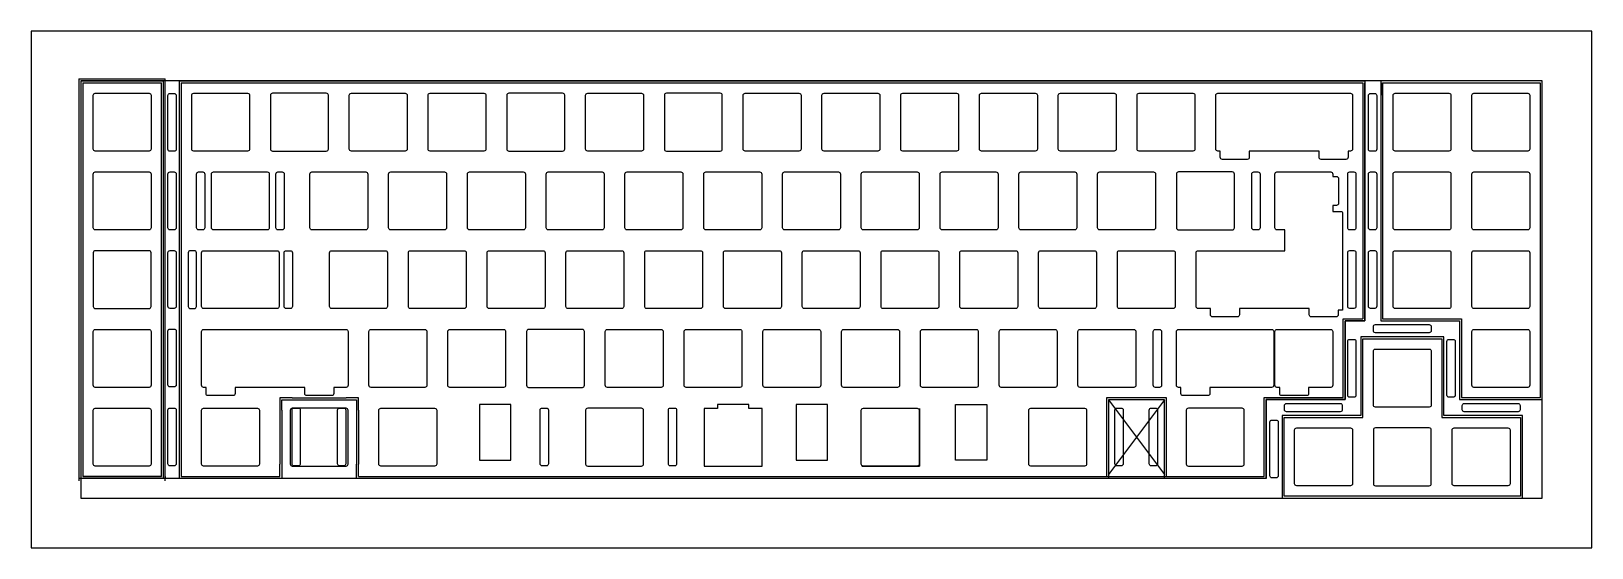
# Model space of a CAD drawing. Header units: millimetres. Extents: x -12 to 365, y -112 to 12.
import ezdxf

# ---------------------------------------------------------------- set-up
doc = ezdxf.new("R2010")
doc.units = ezdxf.units.MM
doc.layers.get('0').update_dxf_attribs({"linetype": 'CONTINUOUS'})

msp = doc.modelspace()

# ---------------------------------------------------------------- linework, layer by layer
for p, q in [((-0.95, 0.95), (19.95, 0.95)), ((-0.95, 0.95), (-0.95, -96.25791)), ((-0.475, 0.475), (19.475, 0.475)), ((-0.475, 0.475), (-0.475, -95.725)), ((0, 0), (19, 0)), ((0, 0), (0, -95.25)), ((19.05064, 0), (19, 0)), ((19.04904, -3.025), (19.05064, 0)), ((19.05, -95.25), (19.05, 0)), ((19.475, -95.725), (19.475, 0.475)), ((19.95, -96.25791), (19.95, 0.95)), ((23.3375, 0.475), (23.3375, -95.725)), ((23.3375, 0.475), (310, 0.475)), ((23.8125, 0), (23.8125, -95.25)), ((23.8125, 0), (309.525, 0)), ((309.525, 0), (309.525, -57.1125)), ((310, 0.475), (310, -57.1125)), ((310, -57.5875), (310, 0)), ((313.85, 0), (313.85, -57.1125)), ((314.325, 0), (352.425, 0)), ((314.325, -3.025), (314.325, 0)), ((314.325, 0), (314.325, -57.1125)), ((352.425, 0), (352.425, -76.1625)), ((19, -3.025), (19.05, -3.025)), ((310, -0.475), (310, -57.5875)), ((304.763, -76.1625), (304.763, -57.1125)), ((304.763, -57.1125), (309.525, -57.1125)), ((314.325, -57.1125), (333.413, -57.1125)), ((333.413, -57.1125), (333.413, -76.1625)), ((50.65, -76.2), (47.625, -76.2)), ((47.625, -76.2), (47.625, -79.225)), ((47.625, -79.225), (47.625, -92.225)), ((48.15, -79.225), (48.15, -76.725)), ((48.15, -76.725), (50.65, -76.725)), ((48.15, -79.225), (48.15, -92.225)), ((50.65, -76.2), (63.65, -76.2)), ((50.65, -76.725), (63.65, -76.725)), ((66.675, -76.2), (63.65, -76.2)), ((63.65, -76.725), (66.15, -76.725)), ((66.15, -76.725), (66.15, -79.225)), ((66.15, -79.225), (66.15, -92.225)), ((66.675, -79.225), (66.675, -76.2)), ((66.675, -79.225), (66.675, -92.225)), ((202.357, -78.778), (202.357, -92.77748)), ((247.51875, -76.2), (247.51875, -95.25)), ((262.06875, -76.2), (247.51875, -76.2)), ((248.04375, -76.725), (248.04375, -95.725)), ((261.54375, -76.725), (248.04375, -76.725)), ((261.54375, -76.725), (248.04375, -94.725)), ((248.04375, -76.725), (261.54375, -94.725)), ((261.54375, -95.725), (261.54375, -76.725)), ((262.06875, -95.25), (262.06875, -76.2)), ((285.713, -76.1625), (304.763, -76.1625)), ((285.713, -95.25), (285.713, -76.1625)), ((333.413, -76.1625), (352.463, -76.1625)), ((19, -92.225), (19.00161, -92.225)), ((47.625, -95.25), (47.625, -92.225)), ((48.15, -92.225), (48.15, -95.725)), ((66.15, -95.725), (66.15, -92.225)), ((66.675, -95.25), (66.675, -92.225)), ((188.357, -92.77748), (202.357, -92.77748)), ((286.188, -95.725), (-0.95, -95.725)), ((0, -95.25), (19.05, -95.25)), ((0, -95.25), (19, -95.25)), ((19, -95.25), (0, -95.25)), ((19.95, -95.25), (19.95, -95.725)), ((23.8125, -95.25), (47.625, -95.25)), ((66.675, -95.25), (248.04375, -95.25)), ((248.04375, -95.25), (262.06875, -95.25)), ((262.06875, -95.25), (285.713, -95.25))]:
    msp.add_line(p, q)
for points in [[(364.9, 12.475), (-12.475, 12.475), (-12.475, -112.4875), (364.9, -112.4875)], [(352.9, -100.4875), (352.9, 0.475), (-0.475, 0.475), (-0.475, -100.4875)], [(352.9, 0.475), (313.85, 0.475), (313.85, -57.5875), (332.938, -57.5875), (332.938, -76.6375), (352.9, -76.6375)], [(310, -57.5875), (305.238, -57.5875), (305.238, -76.6375), (286.188, -76.6375), (286.188, -95.725), (286.188, -76.6375), (305.238, -76.6375), (305.238, -57.5875)], [(309.088, -61.4375), (309.088, -80.4875), (290.038, -80.4875), (290.038, -100.4875), (348.138, -100.4875), (348.138, -80.4875), (329.088, -80.4875), (329.088, -61.4375)], [(347.663, -100.0125), (290.513, -100.0125), (290.513, -80.9625), (309.563, -80.9625), (309.563, -61.9125), (328.613, -61.9125), (328.613, -80.9625), (347.663, -80.9625)], [(103.483, -91.3072), (103.483, -77.80788), (95.908, -77.80788), (95.908, -91.3072)], [(153.508, -77.80788), (153.508, -78.778), (150.257, -78.778), (150.257, -92.77748), (164.257, -92.77748), (164.257, -78.778), (161.083, -78.778), (161.083, -77.80788)], [(180.083, -91.3072), (180.083, -77.80788), (172.508, -77.80788), (172.508, -91.3072)], [(211.032, -91.3072), (211.032, -77.80788), (218.607, -77.80788), (218.607, -91.3072)]]:
    msp.add_lwpolyline(points, close=True)
for points in [[(16.025, -2.525, -0.414213562), (16.525, -3.025), (16.525, -16.025, -0.414213562), (16.025, -16.525), (3.025, -16.525, -0.414213562), (2.525, -16.025), (2.525, -3.025, -0.414213562), (3.025, -2.525)], [(22.6, -16.075, -0.414213562), (22.1, -16.575), (21.1, -16.575, -0.414213562), (20.6, -16.075), (20.6, -3.075, -0.414213562), (21.1, -2.575), (22.1, -2.575, -0.414213562), (22.6, -3.075)], [(26.8375, -16.525, -0.414213562), (26.3375, -16.025), (26.3375, -3.025, -0.414213562), (26.8375, -2.525), (39.8375, -2.525, -0.414213562), (40.3375, -3.025), (40.3375, -16.025, -0.414213562), (39.8375, -16.525)], [(59.3875, -16.025), (59.3875, -3.025, 0.414213562), (58.8875, -2.525), (45.8875, -2.525, 0.414213562), (45.3875, -3.025), (45.3875, -16.025, 0.414213562), (45.8875, -16.525), (58.8875, -16.525, 0.414213562)], [(64.4375, -16.025), (64.4375, -3.025, -0.414213562), (64.9375, -2.525), (77.9375, -2.525, -0.414213562), (78.4375, -3.025), (78.4375, -16.025, -0.414213562), (77.9375, -16.525), (64.9375, -16.525, -0.414213562)], [(83.9875, -16.525, -0.414213562), (83.4875, -16.025), (83.4875, -3.025, -0.414213562), (83.9875, -2.525), (96.9875, -2.525, -0.414213562), (97.4875, -3.025), (97.4875, -16.025, -0.414213562), (96.9875, -16.525)], [(116.5375, -16.025), (116.5375, -3.025, 0.414213562), (116.0375, -2.525), (103.0375, -2.525, 0.414213562), (102.5375, -3.025), (102.5375, -16.025, 0.414213562), (103.0375, -16.525), (116.0375, -16.525, 0.414213562)], [(135.5875, -16.025, -0.414213562), (135.0875, -16.525), (122.0875, -16.525, -0.414213562), (121.5875, -16.025), (121.5875, -3.025, -0.414213562), (122.0875, -2.525), (135.0875, -2.525, -0.414213562), (135.5875, -3.025)], [(154.6375, -16.025), (154.6375, -3.025, 0.414213562), (154.1375, -2.525), (141.1375, -2.525, 0.414213562), (140.6375, -3.025), (140.6375, -16.025, 0.414213562), (141.1375, -16.525), (154.1375, -16.525, 0.414213562)], [(159.6875, -16.025), (159.6875, -3.025, -0.414213562), (160.1875, -2.525), (173.1875, -2.525, -0.414213562), (173.6875, -3.025), (173.6875, -16.025, -0.414213562), (173.1875, -16.525), (160.1875, -16.525, -0.414213562)], [(192.7375, -16.025, -0.414213562), (192.2375, -16.525), (179.2375, -16.525, -0.414213562), (178.7375, -16.025), (178.7375, -3.025, -0.414213562), (179.2375, -2.525), (192.2375, -2.525, -0.414213562), (192.7375, -3.025)], [(197.7875, -3.025, -0.414213562), (198.2875, -2.525), (211.2875, -2.525, -0.414213562), (211.7875, -3.025), (211.7875, -16.025, -0.414213562), (211.2875, -16.525), (198.2875, -16.525, -0.414213562), (197.7875, -16.025)], [(217.3375, -16.525, -0.414213562), (216.8375, -16.025), (216.8375, -3.025, -0.414213562), (217.3375, -2.525), (230.3375, -2.525, -0.414213562), (230.8375, -3.025), (230.8375, -16.025, -0.414213562), (230.3375, -16.525)], [(235.8875, -16.025), (235.8875, -3.025, -0.414213562), (236.3875, -2.525), (249.3875, -2.525, -0.414213562), (249.8875, -3.025), (249.8875, -16.025, -0.414213562), (249.3875, -16.525), (236.3875, -16.525, -0.414213562)], [(268.4375, -16.525), (255.4375, -16.525, -0.414213562), (254.9375, -16.025), (254.9375, -3.025, -0.414213562), (255.4375, -2.525), (268.4375, -2.525, -0.414213562), (268.9375, -3.025), (268.9375, -16.025, -0.414213562)], [(273.9875, -16.025), (273.9875, -3.025, -0.414213562), (274.4875, -2.525), (306.5375, -2.525, -0.414213562), (307.0375, -3.025), (307.0375, -16.025, -0.414213562), (306.5375, -16.525), (305.9505, -16.525), (305.9505, -18.025, -0.414213562), (305.4505, -18.525), (299.4505, -18.525, -0.414213562), (298.9505, -18.025), (298.9505, -16.525), (282.0745, -16.525), (282.0745, -18.025, -0.414213562), (281.5745, -18.525), (275.5745, -18.525, -0.414213562), (275.0745, -18.025), (275.0745, -16.525), (274.4875, -16.525, -0.414213562)], [(312.9, -16.075, -0.414213562), (312.4, -16.575), (311.4, -16.575, -0.414213562), (310.9, -16.075), (310.9, -3.075, -0.414213562), (311.4, -2.575), (312.4, -2.575, -0.414213562), (312.9, -3.075)], [(317.35, -16.525, -0.414213562), (316.85, -16.025), (316.85, -3.025, -0.414213562), (317.35, -2.525), (330.35, -2.525, -0.414213562), (330.85, -3.025), (330.85, -16.025, -0.414213562), (330.35, -16.525)], [(349.9, -16.025, -0.414213562), (349.4, -16.525), (336.4, -16.525, -0.414213562), (335.9, -16.025), (335.9, -3.025, -0.414213562), (336.4, -2.525), (349.4, -2.525, -0.414213562), (349.9, -3.025)], [(16.025, -35.575), (3.025, -35.575, -0.414213562), (2.525, -35.075), (2.525, -22.075, -0.414213562), (3.025, -21.575), (16.025, -21.575, -0.414213562), (16.525, -22.075), (16.525, -35.075, -0.414213562)], [(22.6, -35.075, -0.414213562), (22.1, -35.575), (21.1, -35.575, -0.414213562), (20.6, -35.075), (20.6, -22.075, -0.414213562), (21.1, -21.575), (22.1, -21.575, -0.414213562), (22.6, -22.075)], [(29.5, -35.075, -0.414213562), (29, -35.575), (28, -35.575, -0.414213562), (27.5, -35.075), (27.5, -22.075, -0.414213562), (28, -21.575), (29, -21.575, -0.414213562), (29.5, -22.075)], [(31.1, -22.075, -0.414213562), (31.6, -21.575), (44.6, -21.575, -0.414213562), (45.1, -22.075), (45.1, -35.075, -0.414213562), (44.6, -35.575), (31.6, -35.575, -0.414213562), (31.1, -35.075)], [(48.2, -21.575, -0.414213562), (48.7, -22.075), (48.7, -35.075, -0.414213562), (48.2, -35.575), (47.2, -35.575, -0.414213562), (46.7, -35.075), (46.7, -22.075, -0.414213562), (47.2, -21.575)], [(68.4125, -21.575, -0.414213562), (68.9125, -22.075), (68.9125, -35.075, -0.414213562), (68.4125, -35.575), (55.4125, -35.575, -0.414213562), (54.9125, -35.075), (54.9125, -22.075, -0.414213562), (55.4125, -21.575)], [(73.9625, -22.075, -0.414213562), (74.4625, -21.575), (87.4625, -21.575, -0.414213562), (87.9625, -22.075), (87.9625, -35.075, -0.414213562), (87.4625, -35.575), (74.4625, -35.575, -0.414213562), (73.9625, -35.075)], [(93.5125, -35.575, -0.414213562), (93.0125, -35.075), (93.0125, -22.075, -0.414213562), (93.5125, -21.575), (106.5125, -21.575, -0.414213562), (107.0125, -22.075), (107.0125, -35.075, -0.414213562), (106.5125, -35.575)], [(126.0625, -35.075, -0.414213562), (125.5625, -35.575), (112.5625, -35.575, -0.414213562), (112.0625, -35.075), (112.0625, -22.075, -0.414213562), (112.5625, -21.575), (125.5625, -21.575, -0.414213562), (126.0625, -22.075)], [(145.1125, -35.075, -0.414213562), (144.6125, -35.575), (131.6125, -35.575, -0.414213562), (131.1125, -35.075), (131.1125, -22.075, -0.414213562), (131.6125, -21.575), (144.6125, -21.575, -0.414213562), (145.1125, -22.075)], [(163.6625, -21.575, -0.414213562), (164.1625, -22.075), (164.1625, -35.075, -0.414213562), (163.6625, -35.575), (150.6625, -35.575, -0.414213562), (150.1625, -35.075), (150.1625, -22.075, -0.414213562), (150.6625, -21.575)], [(169.2125, -22.075, -0.414213562), (169.7125, -21.575), (182.7125, -21.575, -0.414213562), (183.2125, -22.075), (183.2125, -35.075, -0.414213562), (182.7125, -35.575), (169.7125, -35.575, -0.414213562), (169.2125, -35.075)], [(201.7625, -35.575), (188.7625, -35.575, -0.414213562), (188.2625, -35.075), (188.2625, -22.075, -0.414213562), (188.7625, -21.575), (201.7625, -21.575, -0.414213562), (202.2625, -22.075), (202.2625, -35.075, -0.414213562)], [(207.3125, -35.075), (207.3125, -22.075, -0.414213562), (207.8125, -21.575), (220.8125, -21.575, -0.414213562), (221.3125, -22.075), (221.3125, -35.075, -0.414213562), (220.8125, -35.575), (207.8125, -35.575, -0.414213562)], [(239.8625, -21.575, -0.414213562), (240.3625, -22.075), (240.3625, -35.075, -0.414213562), (239.8625, -35.575), (226.8625, -35.575, -0.414213562), (226.3625, -35.075), (226.3625, -22.075, -0.414213562), (226.8625, -21.575)], [(245.4125, -22.075, -0.414213562), (245.9125, -21.575), (258.9125, -21.575, -0.414213562), (259.4125, -22.075), (259.4125, -35.075, -0.414213562), (258.9125, -35.575), (245.9125, -35.575, -0.414213562), (245.4125, -35.075)], [(278.4625, -35.075), (278.4625, -22.075, 0.414213562), (277.9625, -21.575), (264.9625, -21.575, 0.414213562), (264.4625, -22.075), (264.4625, -35.075, 0.414213562), (264.9625, -35.575), (277.9625, -35.575, 0.414213562)], [(302.275, -31.1), (304.15625, -31.1, -0.414213562), (304.65625, -31.6), (304.65625, -55), (303.56925, -55), (303.56925, -56.125, -0.414213562), (303.06925, -56.625), (297.06925, -56.625, -0.414213562), (296.56925, -56.125), (296.56925, -54.625), (279.69325, -54.625), (279.69325, -56.125, -0.414213562), (279.19325, -56.625), (273.19325, -56.625, -0.414213562), (272.69325, -56.125), (272.69325, -54.625), (269.725, -54.625, -0.414213562), (269.225, -54.125), (269.225, -41.125, -0.414213562), (269.725, -40.625), (290.65625, -40.625), (290.65625, -35.575), (288.775, -35.575, -0.414213562), (288.275, -35.075), (288.275, -22.075, -0.414213562), (288.775, -21.575), (301.775, -21.575, -0.414213562), (302.275, -22.075), (302.275, -22.662), (303.15625, -22.662, -0.414213562), (303.65625, -23.162), (303.65625, -29.162, -0.414213562), (303.15625, -29.662), (302.275, -29.662)], [(283.175, -35.575, -0.414213562), (282.675, -35.075), (282.675, -22.075, -0.414213562), (283.175, -21.575), (284.175, -21.575, -0.414213562), (284.675, -22.075), (284.675, -35.075, -0.414213562), (284.175, -35.575)], [(307.375, -35.575), (306.375, -35.575, -0.414213562), (305.875, -35.075), (305.875, -22.075, -0.414213562), (306.375, -21.575), (307.375, -21.575, -0.414213562), (307.875, -22.075), (307.875, -35.075, -0.414213562)], [(312.9, -35.075, -0.414213562), (312.4, -35.575), (311.4, -35.575, -0.414213562), (310.9, -35.075), (310.9, -22.075, -0.414213562), (311.4, -21.575), (312.4, -21.575, -0.414213562), (312.9, -22.075)], [(316.85, -22.075, -0.414213562), (317.35, -21.575), (330.35, -21.575, -0.414213562), (330.85, -22.075), (330.85, -35.075, -0.414213562), (330.35, -35.575), (317.35, -35.575, -0.414213562), (316.85, -35.075)], [(349.9, -35.075, -0.414213562), (349.4, -35.575), (336.4, -35.575, -0.414213562), (335.9, -35.075), (335.9, -22.075, -0.414213562), (336.4, -21.575), (349.4, -21.575, -0.414213562), (349.9, -22.075)], [(16.025, -40.625), (3.025, -40.625, 0.414213562), (2.525, -41.125), (2.525, -54.125, 0.414213562), (3.025, -54.625), (16.025, -54.625, 0.414213562), (16.525, -54.125), (16.525, -41.125, 0.414213562)], [(22.6, -54.075, -0.414213562), (22.1, -54.575), (21.1, -54.575, -0.414213562), (20.6, -54.075), (20.6, -41.075, -0.414213562), (21.1, -40.575), (22.1, -40.575, -0.414213562), (22.6, -41.075)], [(26.98125, -40.625), (25.98125, -40.625, 0.414213562), (25.48125, -41.125), (25.48125, -54.125, 0.414213562), (25.98125, -54.625), (26.98125, -54.625, 0.414213562), (27.48125, -54.125), (27.48125, -41.125, 0.414213562)], [(46.98125, -40.625, -0.414213562), (47.48125, -41.125), (47.48125, -54.125, -0.414213562), (46.98125, -54.625), (29.21875, -54.625, -0.414213562), (28.71875, -54.125), (28.71875, -41.125, -0.414213562), (29.21875, -40.625)], [(50.18125, -40.625, -0.414213562), (50.68125, -41.125), (50.68125, -54.125, -0.414213562), (50.18125, -54.625), (49.18125, -54.625, -0.414213562), (48.68125, -54.125), (48.68125, -41.125, -0.414213562), (49.18125, -40.625)], [(59.675, -41.125, -0.414213562), (60.175, -40.625), (73.175, -40.625, -0.414213562), (73.675, -41.125), (73.675, -54.125, -0.414213562), (73.175, -54.625), (60.175, -54.625, -0.414213562), (59.675, -54.125)], [(78.725, -41.125, -0.414213562), (79.225, -40.625), (92.225, -40.625, -0.414213562), (92.725, -41.125), (92.725, -54.125, -0.414213562), (92.225, -54.625), (79.225, -54.625, -0.414213562), (78.725, -54.125)], [(111.775, -54.125, -0.414213562), (111.275, -54.625), (98.275, -54.625, -0.414213562), (97.775, -54.125), (97.775, -41.125, -0.414213562), (98.275, -40.625), (111.275, -40.625, -0.414213562), (111.775, -41.125)], [(130.325, -54.625), (117.325, -54.625, -0.414213562), (116.825, -54.125), (116.825, -41.125, -0.414213562), (117.325, -40.625), (130.325, -40.625, -0.414213562), (130.825, -41.125), (130.825, -54.125, -0.414213562)], [(149.375, -40.625, -0.414213562), (149.875, -41.125), (149.875, -54.125, -0.414213562), (149.375, -54.625), (136.375, -54.625, -0.414213562), (135.875, -54.125), (135.875, -41.125, -0.414213562), (136.375, -40.625)], [(168.925, -54.125, -0.414213562), (168.425, -54.625), (155.425, -54.625, -0.414213562), (154.925, -54.125), (154.925, -41.125, -0.414213562), (155.425, -40.625), (168.425, -40.625, -0.414213562), (168.925, -41.125)], [(187.475, -40.625, -0.414213562), (187.975, -41.125), (187.975, -54.125, -0.414213562), (187.475, -54.625), (174.475, -54.625, -0.414213562), (173.975, -54.125), (173.975, -41.125, -0.414213562), (174.475, -40.625)], [(193.525, -54.625, -0.414213562), (193.025, -54.125), (193.025, -41.125, -0.414213562), (193.525, -40.625), (206.525, -40.625, -0.414213562), (207.025, -41.125), (207.025, -54.125, -0.414213562), (206.525, -54.625)], [(212.075, -41.125, -0.414213562), (212.575, -40.625), (225.575, -40.625, -0.414213562), (226.075, -41.125), (226.075, -54.125, -0.414213562), (225.575, -54.625), (212.575, -54.625, -0.414213562), (212.075, -54.125)], [(245.125, -54.125, -0.414213562), (244.625, -54.625), (231.625, -54.625, -0.414213562), (231.125, -54.125), (231.125, -41.125, -0.414213562), (231.625, -40.625), (244.625, -40.625, -0.414213562), (245.125, -41.125)], [(250.675, -54.625, -0.414213562), (250.175, -54.125), (250.175, -41.125, -0.414213562), (250.675, -40.625), (263.675, -40.625, -0.414213562), (264.175, -41.125), (264.175, -54.125, -0.414213562), (263.675, -54.625)], [(307.875, -54.075, -0.414213562), (307.375, -54.575), (306.375, -54.575, -0.414213562), (305.875, -54.075), (305.875, -41.075, -0.414213562), (306.375, -40.575), (307.375, -40.575, -0.414213562), (307.875, -41.075)], [(312.9, -54.075, -0.414213562), (312.4, -54.575), (311.4, -54.575, -0.414213562), (310.9, -54.075), (310.9, -41.075, -0.414213562), (311.4, -40.575), (312.4, -40.575, -0.414213562), (312.9, -41.075)], [(330.85, -54.125, -0.414213562), (330.35, -54.625), (317.35, -54.625, -0.414213562), (316.85, -54.125), (316.85, -41.125, -0.414213562), (317.35, -40.625), (330.35, -40.625, -0.414213562), (330.85, -41.125)], [(336.4, -54.625, -0.414213562), (335.9, -54.125), (335.9, -41.125, -0.414213562), (336.4, -40.625), (349.4, -40.625, -0.414213562), (349.9, -41.125), (349.9, -54.125, -0.414213562), (349.4, -54.625)], [(16.025, -73.675), (3.025, -73.675, -0.414213562), (2.525, -73.175), (2.525, -60.175, -0.414213562), (3.025, -59.675), (16.025, -59.675, -0.414213562), (16.525, -60.175), (16.525, -73.175, -0.414213562)], [(22.6, -73.075, -0.414213562), (22.1, -73.575), (21.1, -73.575, -0.414213562), (20.6, -73.075), (20.6, -60.075, -0.414213562), (21.1, -59.575), (22.1, -59.575, -0.414213562), (22.6, -60.075)], [(63.65, -73.675), (60.68175, -73.675), (60.68175, -75.175, -0.414213562), (60.18175, -75.675), (54.18175, -75.675, -0.414213562), (53.68175, -75.175), (53.68175, -73.675), (50.65, -73.675), (36.80575, -73.675), (36.80575, -75.175, -0.414213562), (36.30575, -75.675), (30.30575, -75.675, -0.414213562), (29.80575, -75.175), (29.80575, -73.675), (29.21875, -73.675, -0.414213562), (28.71875, -73.175), (28.71875, -60.175, -0.414213562), (29.21875, -59.675), (63.65, -59.675, -0.414213562), (64.15, -60.175), (64.15, -73.175, -0.414213562)], [(83.2, -73.175, -0.414213562), (82.7, -73.675), (69.7, -73.675, -0.414213562), (69.2, -73.175), (69.2, -60.175, -0.414213562), (69.7, -59.675), (82.7, -59.675, -0.414213562), (83.2, -60.175)], [(88.75, -73.675, -0.414213562), (88.25, -73.175), (88.25, -60.175, -0.414213562), (88.75, -59.675), (101.75, -59.675, -0.414213562), (102.25, -60.175), (102.25, -73.175, -0.414213562), (101.75, -73.675)], [(121.3, -73.175), (121.3, -60.175, 0.414213562), (120.8, -59.675), (107.8, -59.675, 0.414213562), (107.3, -60.175), (107.3, -73.175, 0.414213562), (107.8, -73.675), (120.8, -73.675, 0.414213562)], [(126.85, -73.675, -0.414213562), (126.35, -73.175), (126.35, -60.175, -0.414213562), (126.85, -59.675), (139.85, -59.675, -0.414213562), (140.35, -60.175), (140.35, -73.175, -0.414213562), (139.85, -73.675)], [(145.4, -73.175), (145.4, -60.175, -0.414213562), (145.9, -59.675), (158.9, -59.675, -0.414213562), (159.4, -60.175), (159.4, -73.175, -0.414213562), (158.9, -73.675), (145.9, -73.675, -0.414213562)], [(178.45, -73.175, -0.414213562), (177.95, -73.675), (164.95, -73.675, -0.414213562), (164.45, -73.175), (164.45, -60.175, -0.414213562), (164.95, -59.675), (177.95, -59.675, -0.414213562), (178.45, -60.175)], [(197.5, -73.175, -0.414213562), (197, -73.675), (184, -73.675, -0.414213562), (183.5, -73.175), (183.5, -60.175, -0.414213562), (184, -59.675), (197, -59.675, -0.414213562), (197.5, -60.175)], [(202.55, -60.175, -0.414213562), (203.05, -59.675), (216.05, -59.675, -0.414213562), (216.55, -60.175), (216.55, -73.175, -0.414213562), (216.05, -73.675), (203.05, -73.675, -0.414213562), (202.55, -73.175)], [(235.6, -73.175, -0.414213562), (235.1, -73.675), (222.1, -73.675, -0.414213562), (221.6, -73.175), (221.6, -60.175, -0.414213562), (222.1, -59.675), (235.1, -59.675, -0.414213562), (235.6, -60.175)], [(240.65, -60.175, -0.414213562), (241.15, -59.675), (254.15, -59.675, -0.414213562), (254.65, -60.175), (254.65, -73.175, -0.414213562), (254.15, -73.675), (241.15, -73.675, -0.414213562), (240.65, -73.175)], [(260.3625, -59.675, -0.414213562), (260.8625, -60.175), (260.8625, -73.175, -0.414213562), (260.3625, -73.675), (259.3625, -73.675, -0.414213562), (258.8625, -73.175), (258.8625, -60.175, -0.414213562), (259.3625, -59.675)], [(287.4875, -59.675, -0.414213562), (287.9875, -60.175), (287.9875, -73.175, -0.414213562), (287.4875, -73.675), (272.5495, -73.675), (272.5495, -75.175, -0.414213562), (272.0495, -75.675), (266.0495, -75.675, -0.414213562), (265.5495, -75.175), (265.5495, -73.675), (264.9625, -73.675, -0.414213562), (264.4625, -73.175), (264.4625, -60.175, -0.414213562), (264.9625, -59.675)], [(301.775, -59.675, -0.414213562), (302.275, -60.175), (302.275, -73.175, -0.414213562), (301.775, -73.675), (296.4255, -73.675), (296.4255, -75.175, -0.414213562), (295.9255, -75.675), (289.9255, -75.675, -0.414213562), (289.4255, -75.175), (289.4255, -73.675), (288.775, -73.675, -0.414213562), (288.275, -73.175), (288.275, -60.175, -0.414213562), (288.775, -59.675)], [(326.075, -58.975), (326.075, -59.975, -0.414213562), (325.575, -60.475), (312.575, -60.475, -0.414213562), (312.075, -59.975), (312.075, -58.975, -0.414213562), (312.575, -58.475), (325.575, -58.475, -0.414213562)], [(349.4, -59.675, -0.414213562), (349.9, -60.175), (349.9, -73.175, -0.414213562), (349.4, -73.675), (336.4, -73.675, -0.414213562), (335.9, -73.175), (335.9, -60.175, -0.414213562), (336.4, -59.675)], [(307.875, -75.575, -0.414213562), (307.375, -76.075), (306.375, -76.075, -0.414213562), (305.875, -75.575), (305.875, -62.575, -0.414213562), (306.375, -62.075), (307.375, -62.075, -0.414213562), (307.875, -62.575)], [(331.875, -75.575, -0.414213562), (331.375, -76.075), (330.375, -76.075, -0.414213562), (329.875, -75.575), (329.875, -62.575, -0.414213562), (330.375, -62.075), (331.375, -62.075, -0.414213562), (331.875, -62.575)], [(325.5875, -78.4375), (312.5875, -78.4375, -0.414213562), (312.0875, -77.9375), (312.0875, -64.9375, -0.414213562), (312.5875, -64.4375), (325.5875, -64.4375, -0.414213562), (326.0875, -64.9375), (326.0875, -77.9375, -0.414213562)], [(2.525, -92.225), (2.525, -79.225, -0.414213562), (3.025, -78.725), (16.025, -78.725, -0.414213562), (16.525, -79.225), (16.525, -92.225, -0.414213562), (16.025, -92.725), (3.025, -92.725, -0.414213562)], [(22.6, -92.175, -0.414213562), (22.1, -92.675), (21.1, -92.675, -0.414213562), (20.6, -92.175), (20.6, -79.175, -0.414213562), (21.1, -78.675), (22.1, -78.675, -0.414213562), (22.6, -79.175)], [(22.6, -92.175, -0.414213562), (22.1, -92.675), (21.1, -92.675, -0.414213562), (20.6, -92.175), (20.6, -79.175, -0.414213562), (21.1, -78.675), (22.1, -78.675, -0.414213562), (22.6, -79.175)], [(42.21875, -92.725), (29.21875, -92.725, -0.414213562), (28.71875, -92.225), (28.71875, -79.225, -0.414213562), (29.21875, -78.725), (42.21875, -78.725, -0.414213562), (42.71875, -79.225), (42.71875, -92.225, -0.414213562)], [(64.15, -92.225), (64.15, -79.225, 0.414213562), (63.65, -78.725), (50.65, -78.725, 0.414213562), (50.15, -79.225), (50.15, -92.225, 0.414213562), (50.65, -92.725), (63.65, -92.725, 0.414213562)], [(52.6, -92.175, -0.414213562), (52.1, -92.675), (51.1, -92.675, -0.414213562), (50.6, -92.175), (50.6, -79.175, -0.414213562), (51.1, -78.675), (52.1, -78.675, -0.414213562), (52.6, -79.175)], [(63.6, -92.175, -0.414213562), (63.1, -92.675), (62.1, -92.675, -0.414213562), (61.6, -92.175), (61.6, -79.175, -0.414213562), (62.1, -78.675), (63.1, -78.675, -0.414213562), (63.6, -79.175)], [(85.08125, -78.725, -0.414213562), (85.58125, -79.225), (85.58125, -92.225, -0.414213562), (85.08125, -92.725), (72.08125, -92.725, -0.414213562), (71.58125, -92.225), (71.58125, -79.225, -0.414213562), (72.08125, -78.725)], [(112.6, -92.175, -0.414213562), (112.1, -92.675), (111.1, -92.675, -0.414213562), (110.6, -92.175), (110.6, -79.175, -0.414213562), (111.1, -78.675), (112.1, -78.675, -0.414213562), (112.6, -79.175)], [(135.5875, -92.225), (135.5875, -79.225, 0.414213562), (135.0875, -78.725), (122.0875, -78.725, 0.414213562), (121.5875, -79.225), (121.5875, -92.225, 0.414213562), (122.0875, -92.725), (135.0875, -92.725, 0.414213562)], [(143.6, -92.175, -0.414213562), (143.1, -92.675), (142.1, -92.675, -0.414213562), (141.6, -92.175), (141.6, -79.175, -0.414213562), (142.1, -78.675), (143.1, -78.675, -0.414213562), (143.6, -79.175)], [(188.7625, -92.725, -0.414213562), (188.2625, -92.225), (188.2625, -79.225, -0.414213562), (188.7625, -78.725), (201.7625, -78.725, -0.414213562), (202.2625, -79.225), (202.2625, -92.225, -0.414213562), (201.7625, -92.725)], [(242.24375, -78.725, -0.414213562), (242.74375, -79.225), (242.74375, -92.225, -0.414213562), (242.24375, -92.725), (229.24375, -92.725, -0.414213562), (228.74375, -92.225), (228.74375, -79.225, -0.414213562), (229.24375, -78.725)], [(251.6, -92.175, -0.414213562), (251.1, -92.675), (250.1, -92.675, -0.414213562), (249.6, -92.175), (249.6, -79.175, -0.414213562), (250.1, -78.675), (251.1, -78.675, -0.414213562), (251.6, -79.175)], [(259.9, -92.175, -0.414213562), (259.4, -92.675), (258.4, -92.675, -0.414213562), (257.9, -92.175), (257.9, -79.175, -0.414213562), (258.4, -78.675), (259.4, -78.675, -0.414213562), (259.9, -79.175)], [(280.84375, -92.225), (280.84375, -79.225, 0.414213562), (280.34375, -78.725), (267.34375, -78.725, 0.414213562), (266.84375, -79.225), (266.84375, -92.225, 0.414213562), (267.34375, -92.725), (280.34375, -92.725, 0.414213562)], [(304.075, -77.575, -0.414213562), (304.575, -78.075), (304.575, -79.075, -0.414213562), (304.075, -79.575), (291.075, -79.575, -0.414213562), (290.575, -79.075), (290.575, -78.075, -0.414213562), (291.075, -77.575)], [(347.075, -77.575, -0.414213562), (347.575, -78.075), (347.575, -79.075, -0.414213562), (347.075, -79.575), (334.075, -79.575, -0.414213562), (333.575, -79.075), (333.575, -78.075, -0.414213562), (334.075, -77.575)], [(289.075, -95.075, -0.414213562), (288.575, -95.575), (287.575, -95.575, -0.414213562), (287.075, -95.075), (287.075, -82.075, -0.414213562), (287.575, -81.575), (288.575, -81.575, -0.414213562), (289.075, -82.075)], [(306.5375, -97.4875), (293.5375, -97.4875, -0.414213562), (293.0375, -96.9875), (293.0375, -83.9875, -0.414213562), (293.5375, -83.4875), (306.5375, -83.4875, -0.414213562), (307.0375, -83.9875), (307.0375, -96.9875, -0.414213562)], [(326.0875, -96.9875), (326.0875, -83.9875, 0.414213562), (325.5875, -83.4875), (312.5875, -83.4875, 0.414213562), (312.0875, -83.9875), (312.0875, -96.9875, 0.414213562), (312.5875, -97.4875), (325.5875, -97.4875, 0.414213562)], [(345.1375, -96.9875, -0.414213562), (344.6375, -97.4875), (331.6375, -97.4875, -0.414213562), (331.1375, -96.9875), (331.1375, -83.9875, -0.414213562), (331.6375, -83.4875), (344.6375, -83.4875, -0.414213562), (345.1375, -83.9875)]]:
    msp.add_lwpolyline(points, format="xyb", close=True)

doc.saveas('drawing.dxf')
